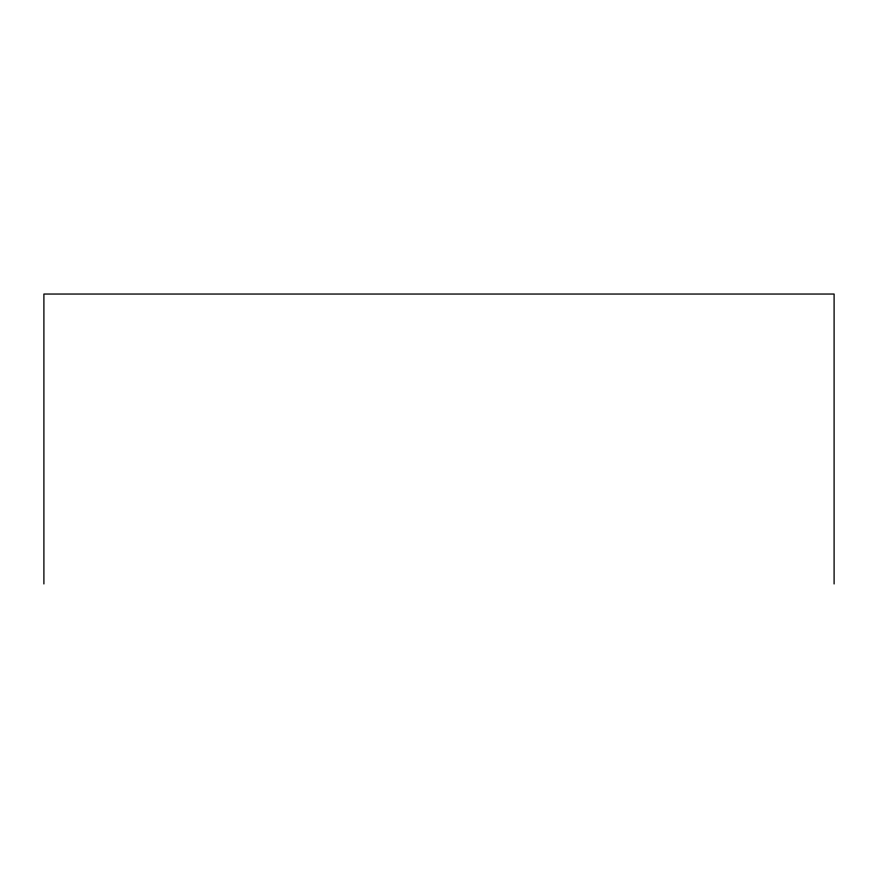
<?xml version="1.0" encoding="UTF-8"?>
<svg xmlns="http://www.w3.org/2000/svg" width="878" height="878" viewBox="0 0 878 878"><rect width="100%" height="100%" fill="white"/><g stroke="black" fill="none" stroke-linecap="round" stroke-linejoin="round"><path stroke-width="1.32" d="M834.1 583.958L834.1 294.042L43.9 294.042L43.9 583.958"/></g></svg>
